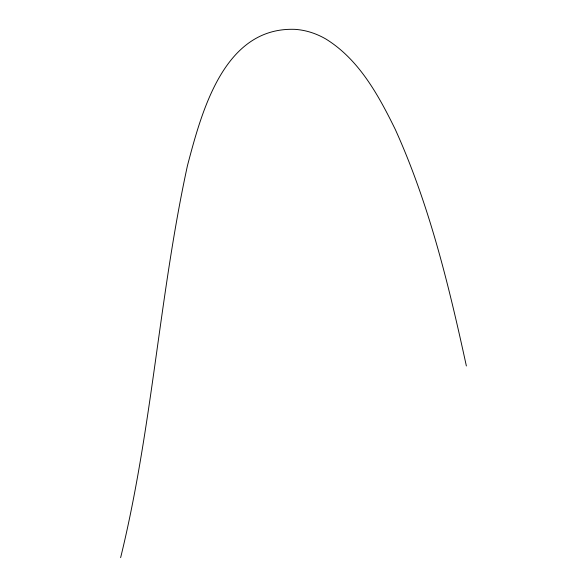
<?xml version="1.0" encoding="UTF-8"?>
<svg xmlns="http://www.w3.org/2000/svg" width="587" height="587" viewBox="0 0 587 587"><rect width="100%" height="100%" fill="white"/><g stroke="black" fill="none" stroke-linecap="round" stroke-linejoin="round"><path stroke-width="0.88" d="M120.629 557.65C152.238 428.598 159.268 295.173 187.48 165.519C201.781 111.354 224.014 26.819 294.916 29.35A226.061 122.896 -85.1 0 1 326.071 39.138C359.149 59.676 378.512 95.314 395.205 129.257C429.354 204.584 448.85 285.465 466.372 365.98"/></g></svg>
